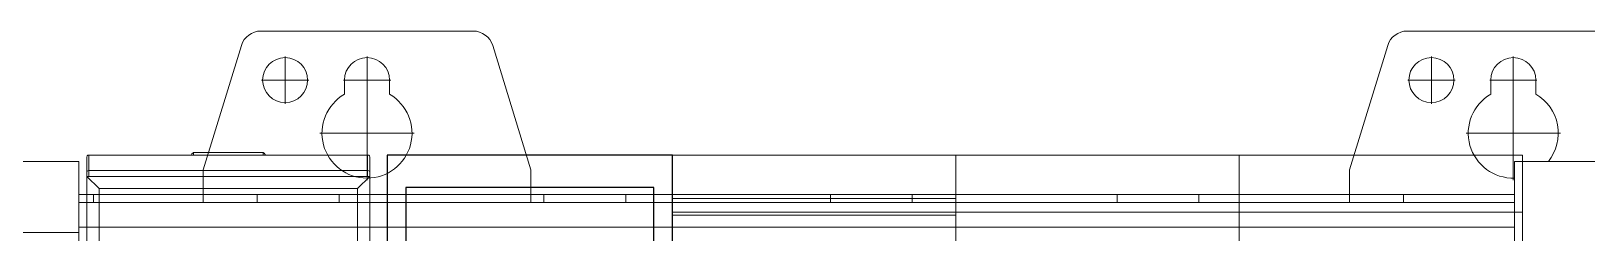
# Model space of a CAD drawing. Header units: millimetres. Extents: x 0 to 3780, y 0 to 2673.
# Drawn here: x 491.4 to 681.4, y 1073.3 to 1098 of the extents above; entities that cross this region are included whole.
import ezdxf

# ---------------------------------------------------------------- set-up
doc = ezdxf.new("R2010")
doc.units = ezdxf.units.MM
for name, color, linetype, lineweight in [('AM_0', 7, 'Continuous', 5), ('AM_7', 7, 'Continuous', 5), ('AM_9', 6, 'Continuous', 5), ('EPLAN102', 7, 'Continuous', 5), ('EPLAN578', 7, 'Continuous', 5)]:
    doc.layers.add(name, color=color, linetype=linetype, lineweight=lineweight)

# ---------------------------------------------------------------- blocks, each defined once
blk = doc.blocks.new('5_45185')
at = {"layer": 'EPLAN578', "linetype": 'Continuous', "lineweight": 0, "ltscale": 4}
for p, q in [((0.16, 145.47), (0.28, 145.5)), ((0.28, 145.5), (34.32, 145.5)), ((0.28, 142.88), (0.28, 145.5)), ((21.68, 145.73), (21.8, 145.55)), ((21.8, 145.5), (21.8, 145.55)), ((34.32, 145.5), (34.45, 145.47)), ((34.32, 142.88), (34.32, 145.5)), ((34.45, 145.47), (34.54, 145.38)), ((34.54, 145.38), (34.57, 145.25)), ((34.57, 142.88), (34.57, 145.25)), ((0.02, 142.88), (34.58, 142.88)), ((0.03, 143.48), (0.06, 143.54)), ((0.06, 143.54), (0.16, 143.58)), ((0.16, 143.58), (0.28, 143.59)), ((0.28, 143.59), (34.32, 143.59)), ((33.08, 141.38), (34.58, 142.88)), ((34.32, 143.59), (34.45, 143.58)), ((34.45, 143.58), (34.54, 143.54)), ((34.54, 143.54), (34.57, 143.48)), ((34.58, 110.88), (34.58, 142.88)), ((33.08, 110.88), (33.08, 141.38))]:
    blk.add_line(p, q, dxfattribs=at)
for points in [[(0.06, 145.38), (0.06, 145.38), (0.03, 145.25)], [(0.03, 142.88), (0.03, 145.25), (0.06, 145.38)], [(0.15, 145.47), (0.16, 145.47), (0.06, 145.38), (0.15, 145.47)], [(12.8, 145.5), (12.84, 145.65), (13.05, 145.8)], [(13.05, 145.5), (13.05, 145.8), (21.55, 145.8)], [(21.55, 145.5), (21.55, 145.8), (21.68, 145.73)], [(34.54, 145.38), (34.45, 145.47), (34.45, 145.47)], [(34.57, 145.25), (34.54, 145.38), (34.54, 145.38)], [(0.02, 110.88), (0.02, 142.88), (1.52, 141.38)], [(1.52, 110.88), (1.52, 141.38), (33.08, 141.38)]]:
    blk.add_lwpolyline(points, dxfattribs=at)

msp = doc.modelspace()

# ---------------------------------------------------------------- linework, layer by layer
at = {"lineweight": 0}
for p, q in [((604.35, 1082.83), (569.75, 1082.83)), ((604.35, 1082.83), (569.75, 1082.83)), ((638.95, 1082.83), (604.35, 1082.83)), ((673.55, 1082.83), (638.95, 1082.83)), ((569.75, 1077.54), (604.35, 1077.54)), ((569.75, 1075.86), (604.35, 1075.86)), ((569.75, 1075.51), (604.35, 1075.51)), ((604.35, 1075.86), (638.95, 1075.86)), ((638.95, 1075.86), (673.55, 1075.86))]:
    msp.add_line(p, q, dxfattribs=at)
for points in [[(604.35, 940.5), (569.75, 940.5), (569.75, 1082.83), (604.35, 1082.83)], [(569.75, 1082.83), (569.75, 940.5), (604.35, 940.5), (604.35, 1082.83)], [(569.75, 1082.83), (569.75, 940.77), (604.35, 940.77), (604.35, 1082.83)], [(604.35, 940.77), (569.75, 940.77), (569.75, 1082.83), (604.35, 1082.83)], [(638.95, 940.5), (604.35, 940.5), (604.35, 1082.83), (638.95, 1082.83)], [(604.35, 1082.83), (604.35, 940.5), (638.95, 940.5), (638.95, 1082.83)], [(673.55, 940.5), (638.95, 940.5), (638.95, 1082.83), (673.55, 1082.83)], [(638.95, 1082.83), (638.95, 940.5), (673.55, 940.5), (673.55, 1082.83)]]:
    msp.add_lwpolyline(points, close=True, dxfattribs=at)
at = {"layer": 'AM_0'}
for p, q in [((545.39, 1098.03), (519.48, 1098.03)), ((685.39, 1098.03), (659.48, 1098.03)), ((517.09, 1096.26), (512.43, 1081.03)), ((552.43, 1081.03), (547.78, 1096.26)), ((657.09, 1096.26), (652.43, 1081.03)), ((529.68, 1092.03), (529.68, 1090.29)), ((535.18, 1090.29), (535.18, 1092.03)), ((669.68, 1092.03), (669.68, 1090.29)), ((675.18, 1090.29), (675.18, 1092.03)), ((497.23, 1082.08), (487.33, 1082.08)), ((497.23, 936.8), (497.23, 1082.08)), ((682.48, 1082.08), (672.58, 1082.08)), ((672.58, 1082.08), (672.58, 936.8)), ((512.43, 1081.03), (512.43, 1078.03)), ((552.43, 1078.03), (552.43, 1081.03)), ((652.43, 1081.03), (652.43, 1078.03)), ((497.23, 1078.03), (672.58, 1078.03)), ((497.23, 1077.03), (672.58, 1077.03)), ((672.58, 1074.02), (497.23, 1074.02)), ((497.23, 1073.38), (487.33, 1073.38))]:
    msp.add_line(p, q, dxfattribs=at)
for centre in [(522.43, 1092.03), (662.43, 1092.03)]:
    msp.add_circle(centre, 2.75, dxfattribs=at)
for centre, radius, start, end in [((519.48, 1095.53), 2.5, 90, 163), ((545.39, 1095.53), 2.5, 17, 90), ((659.48, 1095.53), 2.5, 90, 163), ((532.43, 1092.03), 2.75, 0, 180), ((672.43, 1092.03), 2.75, 0, 180), ((532.43, 1085.53), 5.5, 120, 60), ((672.43, 1085.53), 5.5, 120, 271.5628), ((672.43, 1085.53), 5.5, 321.1508, 60)]:
    msp.add_arc(centre, radius, start, end, dxfattribs=at)
at = {"layer": 'AM_7', "ltscale": 1.5}
for p, q in [((522.43, 1089.14), (522.43, 1094.92)), ((532.43, 1079.76), (532.43, 1094.92)), ((662.43, 1089.14), (662.43, 1094.92)), ((672.43, 1079.76), (672.43, 1094.92)), ((519.55, 1092.03), (525.32, 1092.03)), ((529.55, 1092.03), (535.32, 1092.03)), ((659.55, 1092.03), (665.32, 1092.03)), ((669.55, 1092.03), (675.32, 1092.03)), ((526.66, 1085.53), (538.21, 1085.53)), ((666.66, 1085.53), (678.21, 1085.53))]:
    msp.add_line(p, q, dxfattribs=at)
at = {"layer": 'AM_9', "ltscale": 2}
for p, q in [((499.03, 1077.03), (499.03, 1078.03)), ((512.43, 1078.03), (512.43, 1077.03)), ((519.03, 1077.03), (519.03, 1078.03)), ((529.03, 1077.03), (529.03, 1078.03)), ((552.43, 1077.03), (552.43, 1078.03)), ((554.03, 1077.03), (554.03, 1078.03)), ((564.03, 1077.03), (564.03, 1078.03)), ((589.03, 1077.03), (589.03, 1078.03)), ((599.03, 1077.03), (599.03, 1078.03)), ((624.03, 1077.03), (624.03, 1078.03)), ((634.03, 1077.03), (634.03, 1078.03)), ((652.43, 1078.03), (652.43, 1077.03)), ((659.03, 1077.03), (659.03, 1078.03))]:
    msp.add_line(p, q, dxfattribs=at)
at = {"layer": 'EPLAN102', "lineweight": 25, "ltscale": 36}
for points in [[(534.88, 937.03), (569.75, 937.03), (569.75, 1082.83), (534.88, 1082.83)], [(537.16, 1049.1), (567.47, 1049.1), (567.47, 1078.87), (537.16, 1078.87)]]:
    msp.add_lwpolyline(points, close=True, dxfattribs=at)

# ---------------------------------------------------------------- block references
msp.add_blockref('5_45185', (498.19, 937.36))

doc.saveas('drawing.dxf')
